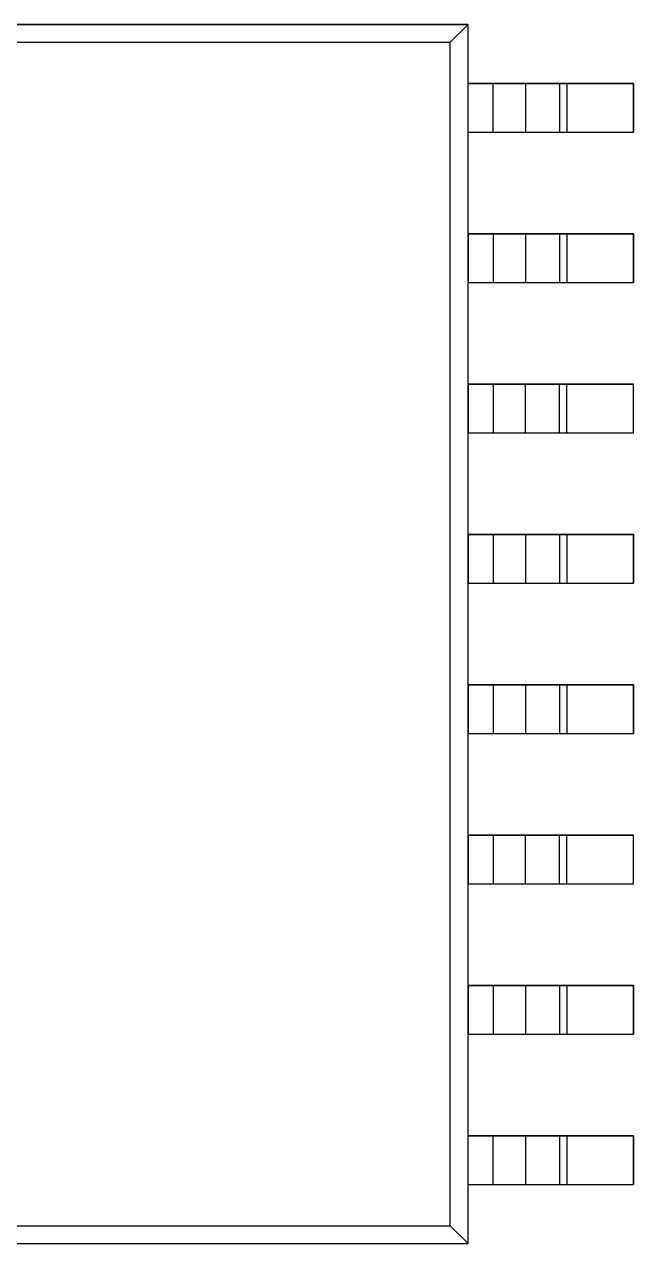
# Model space of a CAD drawing. Header units: inches. Extents: x 0 to 840, y -594 to 0.
# Drawn here: x 194.65 to 204.95, y -374.65 to -354.05 of the extents above; entities that cross this region are included whole.
import ezdxf

# ---------------------------------------------------------------- set-up
doc = ezdxf.new("R2010")
doc.units = ezdxf.units.IN
doc.header["$MEASUREMENT"] = 0

msp = doc.modelspace()

# ---------------------------------------------------------------- linework, layer by layer
at = {"color": 18, "true_color": 0x000000}
for p, q in [((202.146, -354.054), (187.146, -354.054)), ((187.146, -354.054), (202.146, -354.054)), ((202.146, -354.054), (187.146, -354.054)), ((187.146, -354.054), (202.146, -354.054)), ((201.846, -354.354), (202.146, -354.054)), ((201.846, -354.354), (202.146, -354.054)), ((202.146, -355.054), (202.146, -354.054)), ((202.146, -374.654), (202.146, -354.054)), ((202.146, -355.054), (202.146, -354.054)), ((202.146, -374.654), (202.146, -354.054)), ((188.306, -354.354), (201.846, -354.354)), ((188.306, -354.354), (201.846, -354.354)), ((201.846, -374.354), (201.846, -354.354)), ((201.846, -374.354), (201.846, -354.354)), ((202.57, -355.054), (202.146, -355.054)), ((202.146, -355.054), (202.57, -355.054)), ((202.146, -355.874), (202.146, -355.054)), ((202.57, -355.054), (202.146, -355.054)), ((202.146, -355.054), (202.57, -355.054)), ((202.146, -355.874), (202.146, -355.054)), ((203.12, -355.054), (202.57, -355.054)), ((202.57, -355.054), (202.718, -355.054)), ((202.57, -355.874), (202.57, -355.054)), ((203.12, -355.054), (202.57, -355.054)), ((202.57, -355.054), (202.718, -355.054)), ((202.57, -355.874), (202.57, -355.054)), ((202.718, -355.054), (202.854, -355.054)), ((202.718, -355.054), (202.854, -355.054)), ((202.854, -355.054), (202.972, -355.054)), ((202.854, -355.054), (202.972, -355.054)), ((202.972, -355.054), (203.064, -355.054)), ((202.972, -355.054), (203.064, -355.054)), ((203.064, -355.054), (203.12, -355.054)), ((203.064, -355.054), (203.12, -355.054)), ((203.692, -355.054), (203.12, -355.054)), ((203.12, -355.054), (203.692, -355.054)), ((203.12, -355.054), (203.12, -355.874)), ((203.692, -355.054), (203.12, -355.054)), ((203.12, -355.054), (203.692, -355.054)), ((203.12, -355.054), (203.12, -355.874)), ((203.816, -355.054), (203.692, -355.054)), ((203.692, -355.054), (203.708, -355.054)), ((203.692, -355.054), (203.692, -355.874)), ((203.816, -355.054), (203.692, -355.054)), ((203.692, -355.054), (203.708, -355.054)), ((203.692, -355.054), (203.692, -355.874)), ((203.708, -355.054), (203.738, -355.054)), ((203.708, -355.054), (203.738, -355.054)), ((203.738, -355.054), (203.774, -355.054)), ((203.738, -355.054), (203.774, -355.054)), ((203.774, -355.054), (203.816, -355.054)), ((203.774, -355.054), (203.816, -355.054)), ((204.946, -355.054), (203.816, -355.054)), ((203.816, -355.054), (204.946, -355.054)), ((203.816, -355.054), (203.816, -355.874)), ((204.946, -355.054), (203.816, -355.054)), ((203.816, -355.054), (204.946, -355.054)), ((203.816, -355.054), (203.816, -355.874)), ((204.946, -355.874), (204.946, -355.054)), ((204.946, -355.054), (204.946, -355.874)), ((204.946, -355.874), (204.946, -355.054)), ((204.946, -355.054), (204.946, -355.874)), ((202.146, -357.594), (202.146, -355.874)), ((202.146, -355.874), (202.57, -355.874)), ((202.146, -355.874), (202.57, -355.874)), ((202.146, -357.594), (202.146, -355.874)), ((202.146, -355.874), (202.57, -355.874)), ((202.146, -355.874), (202.57, -355.874)), ((202.57, -355.874), (203.12, -355.874)), ((202.57, -355.874), (202.718, -355.874)), ((202.57, -355.874), (203.12, -355.874)), ((202.57, -355.874), (202.718, -355.874)), ((202.718, -355.874), (202.854, -355.874)), ((202.718, -355.874), (202.854, -355.874)), ((202.854, -355.874), (202.972, -355.874)), ((202.854, -355.874), (202.972, -355.874)), ((202.972, -355.874), (203.064, -355.874)), ((202.972, -355.874), (203.064, -355.874)), ((203.064, -355.874), (203.12, -355.874)), ((203.064, -355.874), (203.12, -355.874)), ((203.12, -355.874), (203.692, -355.874)), ((203.12, -355.874), (203.692, -355.874)), ((203.12, -355.874), (203.692, -355.874)), ((203.12, -355.874), (203.692, -355.874)), ((203.692, -355.874), (203.816, -355.874)), ((203.692, -355.874), (203.708, -355.874)), ((203.692, -355.874), (203.816, -355.874)), ((203.692, -355.874), (203.708, -355.874)), ((203.708, -355.874), (203.738, -355.874)), ((203.708, -355.874), (203.738, -355.874)), ((203.738, -355.874), (203.774, -355.874)), ((203.738, -355.874), (203.774, -355.874)), ((203.774, -355.874), (203.816, -355.874)), ((203.774, -355.874), (203.816, -355.874)), ((203.816, -355.874), (204.946, -355.874)), ((203.816, -355.874), (204.946, -355.874)), ((203.816, -355.874), (204.946, -355.874)), ((203.816, -355.874), (204.946, -355.874)), ((202.57, -357.594), (202.146, -357.594)), ((202.146, -357.594), (202.57, -357.594)), ((202.146, -357.594), (202.146, -358.414)), ((202.57, -357.594), (202.146, -357.594)), ((202.146, -357.594), (202.57, -357.594)), ((202.146, -357.594), (202.146, -358.414)), ((203.12, -357.594), (202.57, -357.594)), ((202.57, -357.594), (202.718, -357.594)), ((202.57, -357.594), (202.57, -358.414)), ((203.12, -357.594), (202.57, -357.594)), ((202.57, -357.594), (202.718, -357.594)), ((202.57, -357.594), (202.57, -358.414)), ((202.718, -357.594), (202.854, -357.594)), ((202.718, -357.594), (202.854, -357.594)), ((202.854, -357.594), (202.972, -357.594)), ((202.854, -357.594), (202.972, -357.594)), ((202.972, -357.594), (203.064, -357.594)), ((202.972, -357.594), (203.064, -357.594)), ((203.064, -357.594), (203.12, -357.594)), ((203.064, -357.594), (203.12, -357.594)), ((203.692, -357.594), (203.12, -357.594)), ((203.12, -357.594), (203.692, -357.594)), ((203.12, -357.594), (203.12, -358.414)), ((203.692, -357.594), (203.12, -357.594)), ((203.12, -357.594), (203.692, -357.594)), ((203.12, -357.594), (203.12, -358.414)), ((203.816, -357.594), (203.692, -357.594)), ((203.692, -357.594), (203.708, -357.594)), ((203.692, -357.594), (203.692, -358.414)), ((203.816, -357.594), (203.692, -357.594)), ((203.692, -357.594), (203.708, -357.594)), ((203.692, -357.594), (203.692, -358.414)), ((203.708, -357.594), (203.738, -357.594)), ((203.708, -357.594), (203.738, -357.594)), ((203.738, -357.594), (203.774, -357.594)), ((203.738, -357.594), (203.774, -357.594)), ((203.774, -357.594), (203.816, -357.594)), ((203.774, -357.594), (203.816, -357.594)), ((204.946, -357.594), (203.816, -357.594)), ((203.816, -357.594), (204.946, -357.594)), ((203.816, -357.594), (203.816, -358.414)), ((204.946, -357.594), (203.816, -357.594)), ((203.816, -357.594), (204.946, -357.594)), ((203.816, -357.594), (203.816, -358.414)), ((204.946, -358.414), (204.946, -357.594)), ((204.946, -357.594), (204.946, -358.414)), ((204.946, -358.414), (204.946, -357.594)), ((204.946, -357.594), (204.946, -358.414)), ((202.146, -360.134), (202.146, -358.414)), ((202.146, -358.414), (202.57, -358.414)), ((202.146, -358.414), (202.57, -358.414)), ((202.146, -360.134), (202.146, -358.414)), ((202.146, -358.414), (202.57, -358.414)), ((202.146, -358.414), (202.57, -358.414)), ((202.57, -358.414), (203.12, -358.414)), ((202.57, -358.414), (202.718, -358.414)), ((202.57, -358.414), (203.12, -358.414)), ((202.57, -358.414), (202.718, -358.414)), ((202.718, -358.414), (202.854, -358.414)), ((202.718, -358.414), (202.854, -358.414)), ((202.854, -358.414), (202.972, -358.414)), ((202.854, -358.414), (202.972, -358.414)), ((202.972, -358.414), (203.064, -358.414)), ((202.972, -358.414), (203.064, -358.414)), ((203.064, -358.414), (203.12, -358.414)), ((203.064, -358.414), (203.12, -358.414)), ((203.12, -358.414), (203.692, -358.414)), ((203.12, -358.414), (203.692, -358.414)), ((203.12, -358.414), (203.692, -358.414)), ((203.12, -358.414), (203.692, -358.414)), ((203.692, -358.414), (203.816, -358.414)), ((203.692, -358.414), (203.708, -358.414)), ((203.692, -358.414), (203.816, -358.414)), ((203.692, -358.414), (203.708, -358.414)), ((203.708, -358.414), (203.738, -358.414)), ((203.708, -358.414), (203.738, -358.414)), ((203.738, -358.414), (203.774, -358.414)), ((203.738, -358.414), (203.774, -358.414)), ((203.774, -358.414), (203.816, -358.414)), ((203.774, -358.414), (203.816, -358.414)), ((203.816, -358.414), (204.946, -358.414)), ((203.816, -358.414), (204.946, -358.414)), ((203.816, -358.414), (204.946, -358.414)), ((203.816, -358.414), (204.946, -358.414)), ((202.57, -360.134), (202.146, -360.134)), ((202.146, -360.134), (202.57, -360.134)), ((202.146, -360.134), (202.146, -360.954)), ((202.57, -360.134), (202.146, -360.134)), ((202.146, -360.134), (202.57, -360.134)), ((202.146, -360.134), (202.146, -360.954)), ((203.12, -360.134), (202.57, -360.134)), ((202.57, -360.134), (202.718, -360.134)), ((202.57, -360.134), (202.57, -360.954)), ((203.12, -360.134), (202.57, -360.134)), ((202.57, -360.134), (202.718, -360.134)), ((202.57, -360.134), (202.57, -360.954)), ((202.718, -360.134), (202.854, -360.134)), ((202.718, -360.134), (202.854, -360.134)), ((202.854, -360.134), (202.972, -360.134)), ((202.854, -360.134), (202.972, -360.134)), ((202.972, -360.134), (203.064, -360.134)), ((202.972, -360.134), (203.064, -360.134)), ((203.064, -360.134), (203.12, -360.134)), ((203.064, -360.134), (203.12, -360.134)), ((203.692, -360.134), (203.12, -360.134)), ((203.12, -360.134), (203.692, -360.134)), ((203.12, -360.954), (203.12, -360.134)), ((203.692, -360.134), (203.12, -360.134)), ((203.12, -360.134), (203.692, -360.134)), ((203.12, -360.954), (203.12, -360.134)), ((203.816, -360.134), (203.692, -360.134)), ((203.692, -360.134), (203.708, -360.134)), ((203.692, -360.954), (203.692, -360.134)), ((203.816, -360.134), (203.692, -360.134)), ((203.692, -360.134), (203.708, -360.134)), ((203.692, -360.954), (203.692, -360.134)), ((203.708, -360.134), (203.738, -360.134)), ((203.708, -360.134), (203.738, -360.134)), ((203.738, -360.134), (203.774, -360.134)), ((203.738, -360.134), (203.774, -360.134)), ((203.774, -360.134), (203.816, -360.134)), ((203.774, -360.134), (203.816, -360.134)), ((204.946, -360.134), (203.816, -360.134)), ((203.816, -360.134), (204.946, -360.134)), ((203.816, -360.954), (203.816, -360.134)), ((204.946, -360.134), (203.816, -360.134)), ((203.816, -360.134), (204.946, -360.134)), ((203.816, -360.954), (203.816, -360.134)), ((204.946, -360.954), (204.946, -360.134)), ((204.946, -360.954), (204.946, -360.134)), ((204.946, -360.954), (204.946, -360.134)), ((204.946, -360.954), (204.946, -360.134)), ((202.146, -362.674), (202.146, -360.954)), ((202.146, -360.954), (202.57, -360.954)), ((202.146, -360.954), (202.57, -360.954)), ((202.146, -362.674), (202.146, -360.954)), ((202.146, -360.954), (202.57, -360.954)), ((202.146, -360.954), (202.57, -360.954)), ((202.57, -360.954), (203.12, -360.954)), ((202.57, -360.954), (202.718, -360.954)), ((202.57, -360.954), (203.12, -360.954)), ((202.57, -360.954), (202.718, -360.954)), ((202.718, -360.954), (202.854, -360.954)), ((202.718, -360.954), (202.854, -360.954)), ((202.854, -360.954), (202.972, -360.954)), ((202.854, -360.954), (202.972, -360.954)), ((202.972, -360.954), (203.064, -360.954)), ((202.972, -360.954), (203.064, -360.954)), ((203.064, -360.954), (203.12, -360.954)), ((203.064, -360.954), (203.12, -360.954)), ((203.12, -360.954), (203.692, -360.954)), ((203.12, -360.954), (203.692, -360.954)), ((203.12, -360.954), (203.692, -360.954)), ((203.12, -360.954), (203.692, -360.954)), ((203.692, -360.954), (203.816, -360.954)), ((203.692, -360.954), (203.708, -360.954)), ((203.692, -360.954), (203.816, -360.954)), ((203.692, -360.954), (203.708, -360.954)), ((203.708, -360.954), (203.738, -360.954)), ((203.708, -360.954), (203.738, -360.954)), ((203.738, -360.954), (203.774, -360.954)), ((203.738, -360.954), (203.774, -360.954)), ((203.774, -360.954), (203.816, -360.954)), ((203.774, -360.954), (203.816, -360.954)), ((203.816, -360.954), (204.946, -360.954)), ((203.816, -360.954), (204.946, -360.954)), ((203.816, -360.954), (204.946, -360.954)), ((203.816, -360.954), (204.946, -360.954)), ((202.57, -362.674), (202.146, -362.674)), ((202.146, -362.674), (202.57, -362.674)), ((202.146, -362.674), (202.146, -363.494)), ((202.57, -362.674), (202.146, -362.674)), ((202.146, -362.674), (202.57, -362.674)), ((202.146, -362.674), (202.146, -363.494)), ((203.12, -362.674), (202.57, -362.674)), ((202.57, -362.674), (202.718, -362.674)), ((202.57, -362.674), (202.57, -363.494)), ((203.12, -362.674), (202.57, -362.674)), ((202.57, -362.674), (202.718, -362.674)), ((202.57, -362.674), (202.57, -363.494)), ((202.718, -362.674), (202.854, -362.674)), ((202.718, -362.674), (202.854, -362.674)), ((202.854, -362.674), (202.972, -362.674)), ((202.854, -362.674), (202.972, -362.674)), ((202.972, -362.674), (203.064, -362.674)), ((202.972, -362.674), (203.064, -362.674)), ((203.064, -362.674), (203.12, -362.674)), ((203.064, -362.674), (203.12, -362.674)), ((203.692, -362.674), (203.12, -362.674)), ((203.12, -362.674), (203.692, -362.674)), ((203.12, -362.674), (203.12, -363.494)), ((203.692, -362.674), (203.12, -362.674)), ((203.12, -362.674), (203.692, -362.674)), ((203.12, -362.674), (203.12, -363.494)), ((203.816, -362.674), (203.692, -362.674)), ((203.692, -362.674), (203.708, -362.674)), ((203.692, -362.674), (203.692, -363.494)), ((203.816, -362.674), (203.692, -362.674)), ((203.692, -362.674), (203.708, -362.674)), ((203.692, -362.674), (203.692, -363.494)), ((203.708, -362.674), (203.738, -362.674)), ((203.708, -362.674), (203.738, -362.674)), ((203.738, -362.674), (203.774, -362.674)), ((203.738, -362.674), (203.774, -362.674)), ((203.774, -362.674), (203.816, -362.674)), ((203.774, -362.674), (203.816, -362.674)), ((204.946, -362.674), (203.816, -362.674)), ((203.816, -362.674), (204.946, -362.674)), ((203.816, -362.674), (203.816, -363.494)), ((204.946, -362.674), (203.816, -362.674)), ((203.816, -362.674), (204.946, -362.674)), ((203.816, -362.674), (203.816, -363.494)), ((204.946, -363.494), (204.946, -362.674)), ((204.946, -362.674), (204.946, -363.494)), ((204.946, -363.494), (204.946, -362.674)), ((204.946, -362.674), (204.946, -363.494)), ((202.146, -365.214), (202.146, -363.494)), ((202.146, -363.494), (202.57, -363.494)), ((202.146, -363.494), (202.57, -363.494)), ((202.146, -365.214), (202.146, -363.494)), ((202.146, -363.494), (202.57, -363.494)), ((202.146, -363.494), (202.57, -363.494)), ((202.57, -363.494), (203.12, -363.494)), ((202.57, -363.494), (202.718, -363.494)), ((202.57, -363.494), (203.12, -363.494)), ((202.57, -363.494), (202.718, -363.494)), ((202.718, -363.494), (202.854, -363.494)), ((202.718, -363.494), (202.854, -363.494)), ((202.854, -363.494), (202.972, -363.494)), ((202.854, -363.494), (202.972, -363.494)), ((202.972, -363.494), (203.064, -363.494)), ((202.972, -363.494), (203.064, -363.494)), ((203.064, -363.494), (203.12, -363.494)), ((203.064, -363.494), (203.12, -363.494)), ((203.12, -363.494), (203.692, -363.494)), ((203.12, -363.494), (203.692, -363.494)), ((203.12, -363.494), (203.692, -363.494)), ((203.12, -363.494), (203.692, -363.494)), ((203.692, -363.494), (203.816, -363.494)), ((203.692, -363.494), (203.708, -363.494)), ((203.692, -363.494), (203.816, -363.494)), ((203.692, -363.494), (203.708, -363.494)), ((203.708, -363.494), (203.738, -363.494)), ((203.708, -363.494), (203.738, -363.494)), ((203.738, -363.494), (203.774, -363.494)), ((203.738, -363.494), (203.774, -363.494)), ((203.774, -363.494), (203.816, -363.494)), ((203.774, -363.494), (203.816, -363.494)), ((203.816, -363.494), (204.946, -363.494)), ((203.816, -363.494), (204.946, -363.494)), ((203.816, -363.494), (204.946, -363.494)), ((203.816, -363.494), (204.946, -363.494)), ((202.57, -365.214), (202.146, -365.214)), ((202.146, -365.214), (202.57, -365.214)), ((202.146, -365.214), (202.146, -366.034)), ((202.57, -365.214), (202.146, -365.214)), ((202.146, -365.214), (202.57, -365.214)), ((202.146, -365.214), (202.146, -366.034)), ((203.12, -365.214), (202.57, -365.214)), ((202.57, -365.214), (202.718, -365.214)), ((202.57, -365.214), (202.57, -366.034)), ((203.12, -365.214), (202.57, -365.214)), ((202.57, -365.214), (202.718, -365.214)), ((202.57, -365.214), (202.57, -366.034)), ((202.718, -365.214), (202.854, -365.214)), ((202.718, -365.214), (202.854, -365.214)), ((202.854, -365.214), (202.972, -365.214)), ((202.854, -365.214), (202.972, -365.214)), ((202.972, -365.214), (203.064, -365.214)), ((202.972, -365.214), (203.064, -365.214)), ((203.064, -365.214), (203.12, -365.214)), ((203.064, -365.214), (203.12, -365.214)), ((203.692, -365.214), (203.12, -365.214)), ((203.12, -365.214), (203.692, -365.214)), ((203.12, -365.214), (203.12, -366.034)), ((203.692, -365.214), (203.12, -365.214)), ((203.12, -365.214), (203.692, -365.214)), ((203.12, -365.214), (203.12, -366.034)), ((203.816, -365.214), (203.692, -365.214)), ((203.692, -365.214), (203.708, -365.214)), ((203.692, -365.214), (203.692, -366.034)), ((203.816, -365.214), (203.692, -365.214)), ((203.692, -365.214), (203.708, -365.214)), ((203.692, -365.214), (203.692, -366.034)), ((203.708, -365.214), (203.738, -365.214)), ((203.708, -365.214), (203.738, -365.214)), ((203.738, -365.214), (203.774, -365.214)), ((203.738, -365.214), (203.774, -365.214)), ((203.774, -365.214), (203.816, -365.214)), ((203.774, -365.214), (203.816, -365.214)), ((204.946, -365.214), (203.816, -365.214)), ((203.816, -365.214), (204.946, -365.214)), ((203.816, -365.214), (203.816, -366.034)), ((204.946, -365.214), (203.816, -365.214)), ((203.816, -365.214), (204.946, -365.214)), ((203.816, -365.214), (203.816, -366.034)), ((204.946, -366.034), (204.946, -365.214)), ((204.946, -365.214), (204.946, -366.034)), ((204.946, -366.034), (204.946, -365.214)), ((204.946, -365.214), (204.946, -366.034)), ((202.146, -367.754), (202.146, -366.034)), ((202.146, -366.034), (202.57, -366.034)), ((202.146, -366.034), (202.57, -366.034)), ((202.146, -367.754), (202.146, -366.034)), ((202.146, -366.034), (202.57, -366.034)), ((202.146, -366.034), (202.57, -366.034)), ((202.57, -366.034), (203.12, -366.034)), ((202.57, -366.034), (202.718, -366.034)), ((202.57, -366.034), (203.12, -366.034)), ((202.57, -366.034), (202.718, -366.034)), ((202.718, -366.034), (202.854, -366.034)), ((202.718, -366.034), (202.854, -366.034)), ((202.854, -366.034), (202.972, -366.034)), ((202.854, -366.034), (202.972, -366.034)), ((202.972, -366.034), (203.064, -366.034)), ((202.972, -366.034), (203.064, -366.034)), ((203.064, -366.034), (203.12, -366.034)), ((203.064, -366.034), (203.12, -366.034)), ((203.12, -366.034), (203.692, -366.034)), ((203.12, -366.034), (203.692, -366.034)), ((203.12, -366.034), (203.692, -366.034)), ((203.12, -366.034), (203.692, -366.034)), ((203.692, -366.034), (203.816, -366.034)), ((203.692, -366.034), (203.708, -366.034)), ((203.692, -366.034), (203.816, -366.034)), ((203.692, -366.034), (203.708, -366.034)), ((203.708, -366.034), (203.738, -366.034)), ((203.708, -366.034), (203.738, -366.034)), ((203.738, -366.034), (203.774, -366.034)), ((203.738, -366.034), (203.774, -366.034)), ((203.774, -366.034), (203.816, -366.034)), ((203.774, -366.034), (203.816, -366.034)), ((203.816, -366.034), (204.946, -366.034)), ((203.816, -366.034), (204.946, -366.034)), ((203.816, -366.034), (204.946, -366.034)), ((203.816, -366.034), (204.946, -366.034)), ((202.57, -367.754), (202.146, -367.754)), ((202.146, -367.754), (202.57, -367.754)), ((202.146, -367.754), (202.146, -368.574)), ((202.57, -367.754), (202.146, -367.754)), ((202.146, -367.754), (202.57, -367.754)), ((202.146, -367.754), (202.146, -368.574)), ((203.12, -367.754), (202.57, -367.754)), ((202.57, -367.754), (202.718, -367.754)), ((202.57, -367.754), (202.57, -368.574)), ((203.12, -367.754), (202.57, -367.754)), ((202.57, -367.754), (202.718, -367.754)), ((202.57, -367.754), (202.57, -368.574)), ((202.718, -367.754), (202.854, -367.754)), ((202.718, -367.754), (202.854, -367.754)), ((202.854, -367.754), (202.972, -367.754)), ((202.854, -367.754), (202.972, -367.754)), ((202.972, -367.754), (203.064, -367.754)), ((202.972, -367.754), (203.064, -367.754)), ((203.064, -367.754), (203.12, -367.754)), ((203.064, -367.754), (203.12, -367.754)), ((203.692, -367.754), (203.12, -367.754)), ((203.12, -367.754), (203.692, -367.754)), ((203.12, -368.574), (203.12, -367.754)), ((203.692, -367.754), (203.12, -367.754)), ((203.12, -367.754), (203.692, -367.754)), ((203.12, -368.574), (203.12, -367.754)), ((203.816, -367.754), (203.692, -367.754)), ((203.692, -367.754), (203.708, -367.754)), ((203.692, -368.574), (203.692, -367.754)), ((203.816, -367.754), (203.692, -367.754)), ((203.692, -367.754), (203.708, -367.754)), ((203.692, -368.574), (203.692, -367.754)), ((203.708, -367.754), (203.738, -367.754)), ((203.708, -367.754), (203.738, -367.754)), ((203.738, -367.754), (203.774, -367.754)), ((203.738, -367.754), (203.774, -367.754)), ((203.774, -367.754), (203.816, -367.754)), ((203.774, -367.754), (203.816, -367.754)), ((204.946, -367.754), (203.816, -367.754)), ((203.816, -367.754), (204.946, -367.754)), ((203.816, -368.574), (203.816, -367.754)), ((204.946, -367.754), (203.816, -367.754)), ((203.816, -367.754), (204.946, -367.754)), ((203.816, -368.574), (203.816, -367.754)), ((204.946, -368.574), (204.946, -367.754)), ((204.946, -368.574), (204.946, -367.754)), ((204.946, -368.574), (204.946, -367.754)), ((204.946, -368.574), (204.946, -367.754)), ((202.146, -370.294), (202.146, -368.574)), ((202.146, -368.574), (202.57, -368.574)), ((202.146, -368.574), (202.57, -368.574)), ((202.146, -370.294), (202.146, -368.574)), ((202.146, -368.574), (202.57, -368.574)), ((202.146, -368.574), (202.57, -368.574)), ((202.57, -368.574), (203.12, -368.574)), ((202.57, -368.574), (202.718, -368.574)), ((202.57, -368.574), (203.12, -368.574)), ((202.57, -368.574), (202.718, -368.574)), ((202.718, -368.574), (202.854, -368.574)), ((202.718, -368.574), (202.854, -368.574)), ((202.854, -368.574), (202.972, -368.574)), ((202.854, -368.574), (202.972, -368.574)), ((202.972, -368.574), (203.064, -368.574)), ((202.972, -368.574), (203.064, -368.574)), ((203.064, -368.574), (203.12, -368.574)), ((203.064, -368.574), (203.12, -368.574)), ((203.12, -368.574), (203.692, -368.574)), ((203.12, -368.574), (203.692, -368.574)), ((203.12, -368.574), (203.692, -368.574)), ((203.12, -368.574), (203.692, -368.574)), ((203.692, -368.574), (203.816, -368.574)), ((203.692, -368.574), (203.708, -368.574)), ((203.692, -368.574), (203.816, -368.574)), ((203.692, -368.574), (203.708, -368.574)), ((203.708, -368.574), (203.738, -368.574)), ((203.708, -368.574), (203.738, -368.574)), ((203.738, -368.574), (203.774, -368.574)), ((203.738, -368.574), (203.774, -368.574)), ((203.774, -368.574), (203.816, -368.574)), ((203.774, -368.574), (203.816, -368.574)), ((203.816, -368.574), (204.946, -368.574)), ((203.816, -368.574), (204.946, -368.574)), ((203.816, -368.574), (204.946, -368.574)), ((203.816, -368.574), (204.946, -368.574)), ((202.57, -370.294), (202.146, -370.294)), ((202.146, -370.294), (202.57, -370.294)), ((202.146, -370.294), (202.146, -371.114)), ((202.57, -370.294), (202.146, -370.294)), ((202.146, -370.294), (202.57, -370.294)), ((202.146, -370.294), (202.146, -371.114)), ((203.12, -370.294), (202.57, -370.294)), ((202.57, -370.294), (202.718, -370.294)), ((202.57, -370.294), (202.57, -371.114)), ((203.12, -370.294), (202.57, -370.294)), ((202.57, -370.294), (202.718, -370.294)), ((202.57, -370.294), (202.57, -371.114)), ((202.718, -370.294), (202.854, -370.294)), ((202.718, -370.294), (202.854, -370.294)), ((202.854, -370.294), (202.972, -370.294)), ((202.854, -370.294), (202.972, -370.294)), ((202.972, -370.294), (203.064, -370.294)), ((202.972, -370.294), (203.064, -370.294)), ((203.064, -370.294), (203.12, -370.294)), ((203.064, -370.294), (203.12, -370.294)), ((203.692, -370.294), (203.12, -370.294)), ((203.12, -370.294), (203.692, -370.294)), ((203.12, -370.294), (203.12, -371.114)), ((203.692, -370.294), (203.12, -370.294)), ((203.12, -370.294), (203.692, -370.294)), ((203.12, -370.294), (203.12, -371.114)), ((203.816, -370.294), (203.692, -370.294)), ((203.692, -370.294), (203.708, -370.294)), ((203.692, -370.294), (203.692, -371.114)), ((203.816, -370.294), (203.692, -370.294)), ((203.692, -370.294), (203.708, -370.294)), ((203.692, -370.294), (203.692, -371.114)), ((203.708, -370.294), (203.738, -370.294)), ((203.708, -370.294), (203.738, -370.294)), ((203.738, -370.294), (203.774, -370.294)), ((203.738, -370.294), (203.774, -370.294)), ((203.774, -370.294), (203.816, -370.294)), ((203.774, -370.294), (203.816, -370.294)), ((204.946, -370.294), (203.816, -370.294)), ((203.816, -370.294), (204.946, -370.294)), ((203.816, -370.294), (203.816, -371.114)), ((204.946, -370.294), (203.816, -370.294)), ((203.816, -370.294), (204.946, -370.294)), ((203.816, -370.294), (203.816, -371.114)), ((204.946, -371.114), (204.946, -370.294)), ((204.946, -370.294), (204.946, -371.114)), ((204.946, -371.114), (204.946, -370.294)), ((204.946, -370.294), (204.946, -371.114)), ((202.146, -372.834), (202.146, -371.114)), ((202.146, -371.114), (202.57, -371.114)), ((202.146, -371.114), (202.57, -371.114)), ((202.146, -372.834), (202.146, -371.114)), ((202.146, -371.114), (202.57, -371.114)), ((202.146, -371.114), (202.57, -371.114)), ((202.57, -371.114), (203.12, -371.114)), ((202.57, -371.114), (202.718, -371.114)), ((202.57, -371.114), (203.12, -371.114)), ((202.57, -371.114), (202.718, -371.114)), ((202.718, -371.114), (202.854, -371.114)), ((202.718, -371.114), (202.854, -371.114)), ((202.854, -371.114), (202.972, -371.114)), ((202.854, -371.114), (202.972, -371.114)), ((202.972, -371.114), (203.064, -371.114)), ((202.972, -371.114), (203.064, -371.114)), ((203.064, -371.114), (203.12, -371.114)), ((203.064, -371.114), (203.12, -371.114)), ((203.12, -371.114), (203.692, -371.114)), ((203.12, -371.114), (203.692, -371.114)), ((203.12, -371.114), (203.692, -371.114)), ((203.12, -371.114), (203.692, -371.114)), ((203.692, -371.114), (203.816, -371.114)), ((203.692, -371.114), (203.708, -371.114)), ((203.692, -371.114), (203.816, -371.114)), ((203.692, -371.114), (203.708, -371.114)), ((203.708, -371.114), (203.738, -371.114)), ((203.708, -371.114), (203.738, -371.114)), ((203.738, -371.114), (203.774, -371.114)), ((203.738, -371.114), (203.774, -371.114)), ((203.774, -371.114), (203.816, -371.114)), ((203.774, -371.114), (203.816, -371.114)), ((203.816, -371.114), (204.946, -371.114)), ((203.816, -371.114), (204.946, -371.114)), ((203.816, -371.114), (204.946, -371.114)), ((203.816, -371.114), (204.946, -371.114)), ((202.57, -372.834), (202.146, -372.834)), ((202.146, -372.834), (202.57, -372.834)), ((202.146, -373.654), (202.146, -372.834)), ((202.57, -372.834), (202.146, -372.834)), ((202.146, -372.834), (202.57, -372.834)), ((202.146, -373.654), (202.146, -372.834)), ((203.12, -372.834), (202.57, -372.834)), ((202.57, -372.834), (202.718, -372.834)), ((202.57, -373.654), (202.57, -372.834)), ((203.12, -372.834), (202.57, -372.834)), ((202.57, -372.834), (202.718, -372.834)), ((202.57, -373.654), (202.57, -372.834)), ((202.718, -372.834), (202.854, -372.834)), ((202.718, -372.834), (202.854, -372.834)), ((202.854, -372.834), (202.972, -372.834)), ((202.854, -372.834), (202.972, -372.834)), ((202.972, -372.834), (203.064, -372.834)), ((202.972, -372.834), (203.064, -372.834)), ((203.064, -372.834), (203.12, -372.834)), ((203.064, -372.834), (203.12, -372.834)), ((203.692, -372.834), (203.12, -372.834)), ((203.12, -372.834), (203.692, -372.834)), ((203.12, -372.834), (203.12, -373.654)), ((203.692, -372.834), (203.12, -372.834)), ((203.12, -372.834), (203.692, -372.834)), ((203.12, -372.834), (203.12, -373.654)), ((203.816, -372.834), (203.692, -372.834)), ((203.692, -372.834), (203.708, -372.834)), ((203.692, -372.834), (203.692, -373.654)), ((203.816, -372.834), (203.692, -372.834)), ((203.692, -372.834), (203.708, -372.834)), ((203.692, -372.834), (203.692, -373.654)), ((203.708, -372.834), (203.738, -372.834)), ((203.708, -372.834), (203.738, -372.834)), ((203.738, -372.834), (203.774, -372.834)), ((203.738, -372.834), (203.774, -372.834)), ((203.774, -372.834), (203.816, -372.834)), ((203.774, -372.834), (203.816, -372.834)), ((204.946, -372.834), (203.816, -372.834)), ((203.816, -372.834), (204.946, -372.834)), ((203.816, -372.834), (203.816, -373.654)), ((204.946, -372.834), (203.816, -372.834)), ((203.816, -372.834), (204.946, -372.834)), ((203.816, -372.834), (203.816, -373.654)), ((204.946, -373.654), (204.946, -372.834)), ((204.946, -372.834), (204.946, -373.654)), ((204.946, -373.654), (204.946, -372.834)), ((204.946, -372.834), (204.946, -373.654)), ((202.146, -374.654), (202.146, -373.654)), ((202.146, -373.654), (202.57, -373.654)), ((202.146, -373.654), (202.57, -373.654)), ((202.146, -374.654), (202.146, -373.654)), ((202.146, -373.654), (202.57, -373.654)), ((202.146, -373.654), (202.57, -373.654)), ((202.57, -373.654), (203.12, -373.654)), ((202.57, -373.654), (202.718, -373.654)), ((202.57, -373.654), (203.12, -373.654)), ((202.57, -373.654), (202.718, -373.654)), ((202.718, -373.654), (202.854, -373.654)), ((202.718, -373.654), (202.854, -373.654)), ((202.854, -373.654), (202.972, -373.654)), ((202.854, -373.654), (202.972, -373.654)), ((202.972, -373.654), (203.064, -373.654)), ((202.972, -373.654), (203.064, -373.654)), ((203.064, -373.654), (203.12, -373.654)), ((203.064, -373.654), (203.12, -373.654)), ((203.12, -373.654), (203.692, -373.654)), ((203.12, -373.654), (203.692, -373.654)), ((203.12, -373.654), (203.692, -373.654)), ((203.12, -373.654), (203.692, -373.654)), ((203.692, -373.654), (203.816, -373.654)), ((203.692, -373.654), (203.708, -373.654)), ((203.692, -373.654), (203.816, -373.654)), ((203.692, -373.654), (203.708, -373.654)), ((203.708, -373.654), (203.738, -373.654)), ((203.708, -373.654), (203.738, -373.654)), ((203.738, -373.654), (203.774, -373.654)), ((203.738, -373.654), (203.774, -373.654)), ((203.774, -373.654), (203.816, -373.654)), ((203.774, -373.654), (203.816, -373.654)), ((203.816, -373.654), (204.946, -373.654)), ((203.816, -373.654), (204.946, -373.654)), ((203.816, -373.654), (204.946, -373.654)), ((203.816, -373.654), (204.946, -373.654)), ((188.306, -374.354), (201.846, -374.354)), ((188.306, -374.354), (201.846, -374.354)), ((201.846, -374.354), (202.146, -374.654)), ((201.846, -374.354), (202.146, -374.654)), ((187.146, -374.654), (202.146, -374.654)), ((187.146, -374.654), (202.146, -374.654)), ((187.146, -374.654), (202.146, -374.654)), ((187.146, -374.654), (202.146, -374.654))]:
    msp.add_line(p, q, dxfattribs=at)

doc.saveas('drawing.dxf')
